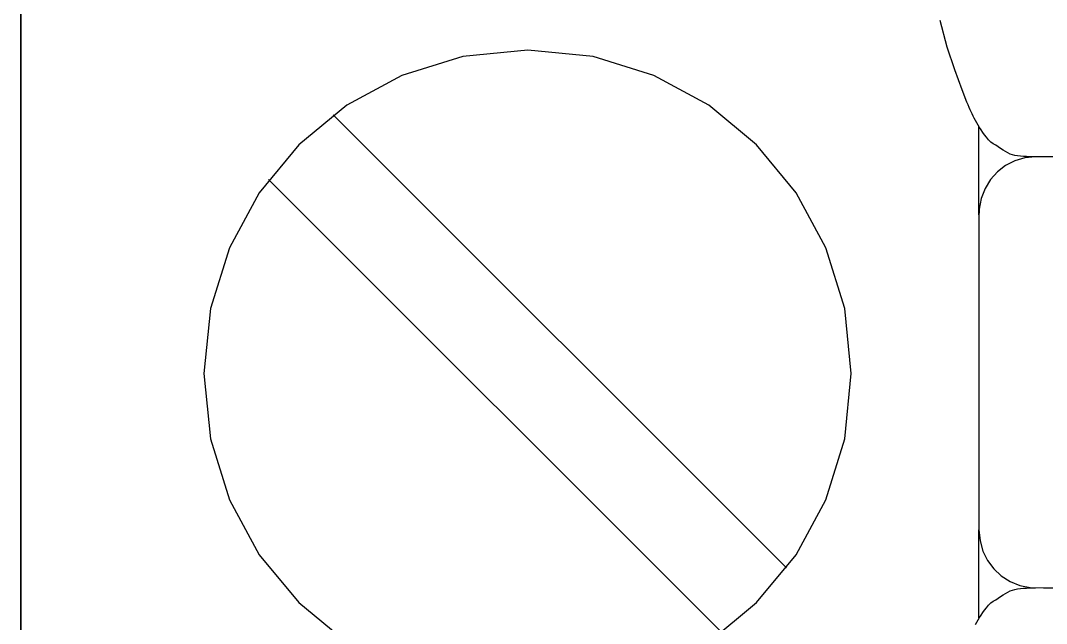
# Model space of a CAD drawing. Extents: x 1 to 47.7, y 0.2 to 35.
# Drawn here: x 34.958 to 35.488, y 18.205 to 18.517 of the extents above; entities that cross this region are included whole.
import ezdxf

# ---------------------------------------------------------------- set-up
doc = ezdxf.new("R2010")
doc.units = 0
doc.header["$MEASUREMENT"] = 0
for name, color, linetype in [('5_1___24__TARGET_LEDS___12', 7, 'CONTINUOUS'), ('6_1__EMPTY_IO_BOARD_POSITI', 7, 'CONTINUOUS'), ('6_2___8__INDEPENDENT_INPUT', 7, 'CONTINUOUS'), ('6_3___8__OPTOISO_INDEPENDE', 7, 'CONTINUOUS'), ('6_4___24__OPTOISO_INDEPEND', 7, 'CONTINUOUS'), ('6_5___8__INDEPENDENT_INPUT', 7, 'CONTINUOUS'), ('6_6___8__INDEPENDENT_INPUT', 7, 'CONTINUOUS'), ('6_7___8__OPTOISO_INDEPENDE', 7, 'CONTINUOUS'), ('6_8___8__OPTOISO_INDEPENDE', 7, 'CONTINUOUS')]:
    doc.layers.add(name, color=color, linetype=linetype)

msp = doc.modelspace()

# ---------------------------------------------------------------- linework, layer by layer
at = {"layer": '5_1___24__TARGET_LEDS___12'}
for points in [[(34.95807, 18.52115), (34.95807, 18.48944), (34.95807, 18.45562), (34.95807, 18.41974), (34.95807, 18.38186), (34.95807, 18.34202), (34.95807, 18.25673), (34.95807, 18.16432)], [(35.48256, 18.44659), (35.48106, 18.4466), (35.47949, 18.44662), (35.47789, 18.44667), (35.47629, 18.44675), (35.47473, 18.44687), (35.47324, 18.44704), (35.47187, 18.44727), (35.47065, 18.44756), (35.4695, 18.44798), (35.46826, 18.44857), (35.467, 18.44926), (35.46574, 18.45002), (35.46447, 18.45083), (35.4632, 18.45166), (35.46193, 18.45251), (35.46067, 18.45334), (35.45942, 18.45413), (35.45827, 18.45535), (35.4572, 18.45667), (35.45621, 18.45795), (35.45528, 18.45921), (35.45441, 18.46045), (35.45361, 18.46168), (35.45285, 18.46291), (35.45214, 18.46414), (35.45147, 18.46538), (35.45086, 18.46655), (35.4503, 18.46764), (35.44977, 18.46869), (35.44926, 18.46976), (35.44875, 18.47087), (35.44822, 18.47207), (35.44766, 18.47339), (35.44704, 18.47489), (35.44456, 18.48121), (35.44075, 18.49149), (35.43693, 18.50328), (35.43327, 18.5171)], [(35.3137, 18.19565), (35.33842, 18.21609), (35.35882, 18.24086), (35.37422, 18.2693), (35.38395, 18.30074), (35.38734, 18.33449), (35.38395, 18.36819), (35.37422, 18.39958), (35.35882, 18.42799), (35.33842, 18.45275), (35.3137, 18.47318), (35.28532, 18.4886), (35.25395, 18.49835), (35.22027, 18.50175), (35.18656, 18.49835), (35.15515, 18.4886), (35.12671, 18.47318), (35.10191, 18.45275), (35.08145, 18.42799), (35.06599, 18.39958), (35.05622, 18.36819), (35.05282, 18.33449), (35.05622, 18.30074), (35.06599, 18.2693), (35.08145, 18.24086), (35.10191, 18.21609), (35.12671, 18.19565)], [(35.35392, 18.23407), (35.11966, 18.46833)], [(35.45331, 18.4166), (35.45331, 18.46215)], [(35.49826, 18.44659), (35.48256, 18.44659), (35.477, 18.44605), (35.47179, 18.44449), (35.46703, 18.44202), (35.46283, 18.43874), (35.45927, 18.43475), (35.45645, 18.43014), (35.45448, 18.42502), (35.45345, 18.41949), (35.45331, 18.41498), (35.45331, 18.40318), (35.45331, 18.38262), (35.45331, 18.3565), (35.45331, 18.328), (35.45331, 18.30028), (35.45331, 18.27655), (35.45331, 18.25998), (35.45331, 18.25375), (35.45384, 18.24805), (35.45536, 18.24271), (35.45776, 18.23783), (35.46096, 18.23351), (35.46485, 18.22986), (35.46935, 18.22697), (35.47434, 18.22494), (35.47974, 18.22388), (35.48665, 18.22374), (35.51638, 18.22374)], [(35.3205, 18.20065), (35.08623, 18.43491)], [(35.45331, 18.2082), (35.45331, 18.25375)], [(35.45147, 18.20474), (35.45214, 18.20598), (35.45285, 18.20721), (35.45361, 18.20844), (35.45441, 18.20967), (35.45528, 18.21091), (35.45621, 18.21217), (35.4572, 18.21345), (35.45827, 18.21476), (35.45942, 18.21599), (35.46067, 18.21678), (35.46193, 18.21761), (35.4632, 18.21845), (35.46447, 18.21929), (35.46574, 18.2201), (35.467, 18.22085), (35.46826, 18.22154), (35.4695, 18.22214), (35.47065, 18.22256), (35.47187, 18.22287), (35.47324, 18.22313), (35.47473, 18.22333), (35.47629, 18.22349), (35.47789, 18.22361), (35.47949, 18.22369), (35.48106, 18.22373), (35.48256, 18.22374)]]:
    msp.add_lwpolyline(points, dxfattribs=at)
at = {"layer": '6_1__EMPTY_IO_BOARD_POSITI'}
msp.add_lwpolyline([(34.95848, 18.18945), (34.95848, 18.25462), (34.95848, 18.31633), (34.95848, 18.37443), (34.95848, 18.42876), (34.95848, 18.47917), (34.95848, 18.52551)], dxfattribs=at)
at = {"layer": '6_2___8__INDEPENDENT_INPUT'}
for points in [[(34.95807, 18.52115), (34.95807, 18.48944), (34.95807, 18.45562), (34.95807, 18.41974), (34.95807, 18.38186), (34.95807, 18.34202), (34.95807, 18.25673), (34.95807, 18.16432)], [(35.48256, 18.44659), (35.48106, 18.4466), (35.47949, 18.44662), (35.47789, 18.44667), (35.47629, 18.44675), (35.47473, 18.44687), (35.47324, 18.44704), (35.47187, 18.44727), (35.47065, 18.44756), (35.4695, 18.44798), (35.46826, 18.44857), (35.467, 18.44926), (35.46574, 18.45002), (35.46447, 18.45083), (35.4632, 18.45166), (35.46193, 18.45251), (35.46067, 18.45334), (35.45942, 18.45413), (35.45827, 18.45535), (35.4572, 18.45667), (35.45621, 18.45795), (35.45528, 18.45921), (35.45441, 18.46045), (35.45361, 18.46168), (35.45285, 18.46291), (35.45214, 18.46414), (35.45147, 18.46538), (35.45086, 18.46655), (35.4503, 18.46764), (35.44977, 18.46869), (35.44926, 18.46976), (35.44875, 18.47087), (35.44822, 18.47207), (35.44766, 18.47339), (35.44704, 18.47489), (35.44456, 18.48121), (35.44075, 18.49149), (35.43693, 18.50328), (35.43327, 18.5171)], [(35.3137, 18.19565), (35.33842, 18.21609), (35.35882, 18.24086), (35.37422, 18.2693), (35.38395, 18.30074), (35.38734, 18.33449), (35.38395, 18.36819), (35.37422, 18.39958), (35.35882, 18.42799), (35.33842, 18.45275), (35.3137, 18.47318), (35.28532, 18.4886), (35.25395, 18.49835), (35.22027, 18.50175), (35.18656, 18.49835), (35.15515, 18.4886), (35.12671, 18.47318), (35.10191, 18.45275), (35.08145, 18.42799), (35.06599, 18.39958), (35.05622, 18.36819), (35.05282, 18.33449), (35.05622, 18.30074), (35.06599, 18.2693), (35.08145, 18.24086), (35.10191, 18.21609), (35.12671, 18.19565)], [(35.35392, 18.23407), (35.11966, 18.46833)], [(35.45331, 18.4166), (35.45331, 18.46215)], [(35.49826, 18.44659), (35.48256, 18.44659), (35.477, 18.44605), (35.47179, 18.44449), (35.46703, 18.44202), (35.46283, 18.43874), (35.45927, 18.43475), (35.45645, 18.43014), (35.45448, 18.42502), (35.45345, 18.41949), (35.45331, 18.41498), (35.45331, 18.40318), (35.45331, 18.38262), (35.45331, 18.3565), (35.45331, 18.328), (35.45331, 18.30028), (35.45331, 18.27655), (35.45331, 18.25998), (35.45331, 18.25375), (35.45384, 18.24805), (35.45536, 18.24271), (35.45776, 18.23783), (35.46096, 18.23351), (35.46485, 18.22986), (35.46935, 18.22697), (35.47434, 18.22494), (35.47974, 18.22388), (35.48665, 18.22374), (35.51638, 18.22374)], [(35.3205, 18.20065), (35.08623, 18.43491)], [(35.45331, 18.2082), (35.45331, 18.25375)], [(35.45147, 18.20474), (35.45214, 18.20598), (35.45285, 18.20721), (35.45361, 18.20844), (35.45441, 18.20967), (35.45528, 18.21091), (35.45621, 18.21217), (35.4572, 18.21345), (35.45827, 18.21476), (35.45942, 18.21599), (35.46067, 18.21678), (35.46193, 18.21761), (35.4632, 18.21845), (35.46447, 18.21929), (35.46574, 18.2201), (35.467, 18.22085), (35.46826, 18.22154), (35.4695, 18.22214), (35.47065, 18.22256), (35.47187, 18.22287), (35.47324, 18.22313), (35.47473, 18.22333), (35.47629, 18.22349), (35.47789, 18.22361), (35.47949, 18.22369), (35.48106, 18.22373), (35.48256, 18.22374)]]:
    msp.add_lwpolyline(points, dxfattribs=at)
at = {"layer": '6_3___8__OPTOISO_INDEPENDE'}
for points in [[(34.95807, 18.52115), (34.95807, 18.48944), (34.95807, 18.45562), (34.95807, 18.41974), (34.95807, 18.38186), (34.95807, 18.34202), (34.95807, 18.25673), (34.95807, 18.16432)], [(35.48256, 18.44659), (35.48106, 18.4466), (35.47949, 18.44662), (35.47789, 18.44667), (35.47629, 18.44675), (35.47473, 18.44687), (35.47324, 18.44704), (35.47187, 18.44727), (35.47065, 18.44756), (35.4695, 18.44798), (35.46826, 18.44857), (35.467, 18.44926), (35.46574, 18.45002), (35.46447, 18.45083), (35.4632, 18.45166), (35.46193, 18.45251), (35.46067, 18.45334), (35.45942, 18.45413), (35.45827, 18.45535), (35.4572, 18.45667), (35.45621, 18.45795), (35.45528, 18.45921), (35.45441, 18.46045), (35.45361, 18.46168), (35.45285, 18.46291), (35.45214, 18.46414), (35.45147, 18.46538), (35.45086, 18.46655), (35.4503, 18.46764), (35.44977, 18.46869), (35.44926, 18.46976), (35.44875, 18.47087), (35.44822, 18.47207), (35.44766, 18.47339), (35.44704, 18.47489), (35.44456, 18.48121), (35.44075, 18.49149), (35.43693, 18.50328), (35.43327, 18.5171)], [(35.3137, 18.19565), (35.33842, 18.21609), (35.35882, 18.24086), (35.37422, 18.2693), (35.38395, 18.30074), (35.38734, 18.33449), (35.38395, 18.36819), (35.37422, 18.39958), (35.35882, 18.42799), (35.33842, 18.45275), (35.3137, 18.47318), (35.28532, 18.4886), (35.25395, 18.49835), (35.22027, 18.50175), (35.18656, 18.49835), (35.15515, 18.4886), (35.12671, 18.47318), (35.10191, 18.45275), (35.08145, 18.42799), (35.06599, 18.39958), (35.05622, 18.36819), (35.05282, 18.33449), (35.05622, 18.30074), (35.06599, 18.2693), (35.08145, 18.24086), (35.10191, 18.21609), (35.12671, 18.19565)], [(35.35392, 18.23407), (35.11966, 18.46833)], [(35.45331, 18.4166), (35.45331, 18.46215)], [(35.49826, 18.44659), (35.48256, 18.44659), (35.477, 18.44605), (35.47179, 18.44449), (35.46703, 18.44202), (35.46283, 18.43874), (35.45927, 18.43475), (35.45645, 18.43014), (35.45448, 18.42502), (35.45345, 18.41949), (35.45331, 18.41498), (35.45331, 18.40318), (35.45331, 18.38262), (35.45331, 18.3565), (35.45331, 18.328), (35.45331, 18.30028), (35.45331, 18.27655), (35.45331, 18.25998), (35.45331, 18.25375), (35.45384, 18.24805), (35.45536, 18.24271), (35.45776, 18.23783), (35.46096, 18.23351), (35.46485, 18.22986), (35.46935, 18.22697), (35.47434, 18.22494), (35.47974, 18.22388), (35.48665, 18.22374), (35.51638, 18.22374)], [(35.3205, 18.20065), (35.08623, 18.43491)], [(35.45331, 18.2082), (35.45331, 18.25375)], [(35.45147, 18.20474), (35.45214, 18.20598), (35.45285, 18.20721), (35.45361, 18.20844), (35.45441, 18.20967), (35.45528, 18.21091), (35.45621, 18.21217), (35.4572, 18.21345), (35.45827, 18.21476), (35.45942, 18.21599), (35.46067, 18.21678), (35.46193, 18.21761), (35.4632, 18.21845), (35.46447, 18.21929), (35.46574, 18.2201), (35.467, 18.22085), (35.46826, 18.22154), (35.4695, 18.22214), (35.47065, 18.22256), (35.47187, 18.22287), (35.47324, 18.22313), (35.47473, 18.22333), (35.47629, 18.22349), (35.47789, 18.22361), (35.47949, 18.22369), (35.48106, 18.22373), (35.48256, 18.22374)]]:
    msp.add_lwpolyline(points, dxfattribs=at)
at = {"layer": '6_4___24__OPTOISO_INDEPEND'}
for points in [[(34.95807, 18.52115), (34.95807, 18.48944), (34.95807, 18.45562), (34.95807, 18.41974), (34.95807, 18.38186), (34.95807, 18.34202), (34.95807, 18.25673), (34.95807, 18.16432)], [(35.48256, 18.44659), (35.48106, 18.4466), (35.47949, 18.44662), (35.47789, 18.44667), (35.47629, 18.44675), (35.47473, 18.44687), (35.47324, 18.44704), (35.47187, 18.44727), (35.47065, 18.44756), (35.4695, 18.44798), (35.46826, 18.44857), (35.467, 18.44926), (35.46574, 18.45002), (35.46447, 18.45083), (35.4632, 18.45166), (35.46193, 18.45251), (35.46067, 18.45334), (35.45942, 18.45413), (35.45827, 18.45535), (35.4572, 18.45667), (35.45621, 18.45795), (35.45528, 18.45921), (35.45441, 18.46045), (35.45361, 18.46168), (35.45285, 18.46291), (35.45214, 18.46414), (35.45147, 18.46538), (35.45086, 18.46655), (35.4503, 18.46764), (35.44977, 18.46869), (35.44926, 18.46976), (35.44875, 18.47087), (35.44822, 18.47207), (35.44766, 18.47339), (35.44704, 18.47489), (35.44456, 18.48121), (35.44075, 18.49149), (35.43693, 18.50328), (35.43327, 18.5171)], [(35.3137, 18.19565), (35.33842, 18.21609), (35.35882, 18.24086), (35.37422, 18.2693), (35.38395, 18.30074), (35.38734, 18.33449), (35.38395, 18.36819), (35.37422, 18.39958), (35.35882, 18.42799), (35.33842, 18.45275), (35.3137, 18.47318), (35.28532, 18.4886), (35.25395, 18.49835), (35.22027, 18.50175), (35.18656, 18.49835), (35.15515, 18.4886), (35.12671, 18.47318), (35.10191, 18.45275), (35.08145, 18.42799), (35.06599, 18.39958), (35.05622, 18.36819), (35.05282, 18.33449), (35.05622, 18.30074), (35.06599, 18.2693), (35.08145, 18.24086), (35.10191, 18.21609), (35.12671, 18.19565)], [(35.35392, 18.23407), (35.11966, 18.46833)], [(35.45331, 18.4166), (35.45331, 18.46215)], [(35.49826, 18.44659), (35.48256, 18.44659), (35.477, 18.44605), (35.47179, 18.44449), (35.46703, 18.44202), (35.46283, 18.43874), (35.45927, 18.43475), (35.45645, 18.43014), (35.45448, 18.42502), (35.45345, 18.41949), (35.45331, 18.41498), (35.45331, 18.40318), (35.45331, 18.38262), (35.45331, 18.3565), (35.45331, 18.328), (35.45331, 18.30028), (35.45331, 18.27655), (35.45331, 18.25998), (35.45331, 18.25375), (35.45384, 18.24805), (35.45536, 18.24271), (35.45776, 18.23783), (35.46096, 18.23351), (35.46485, 18.22986), (35.46935, 18.22697), (35.47434, 18.22494), (35.47974, 18.22388), (35.48665, 18.22374), (35.51638, 18.22374)], [(35.3205, 18.20065), (35.08623, 18.43491)], [(35.45331, 18.2082), (35.45331, 18.25375)], [(35.45147, 18.20474), (35.45214, 18.20598), (35.45285, 18.20721), (35.45361, 18.20844), (35.45441, 18.20967), (35.45528, 18.21091), (35.45621, 18.21217), (35.4572, 18.21345), (35.45827, 18.21476), (35.45942, 18.21599), (35.46067, 18.21678), (35.46193, 18.21761), (35.4632, 18.21845), (35.46447, 18.21929), (35.46574, 18.2201), (35.467, 18.22085), (35.46826, 18.22154), (35.4695, 18.22214), (35.47065, 18.22256), (35.47187, 18.22287), (35.47324, 18.22313), (35.47473, 18.22333), (35.47629, 18.22349), (35.47789, 18.22361), (35.47949, 18.22369), (35.48106, 18.22373), (35.48256, 18.22374)]]:
    msp.add_lwpolyline(points, dxfattribs=at)
at = {"layer": '6_5___8__INDEPENDENT_INPUT'}
for points in [[(34.95807, 18.52115), (34.95807, 18.48944), (34.95807, 18.45562), (34.95807, 18.41974), (34.95807, 18.38186), (34.95807, 18.34202), (34.95807, 18.25673), (34.95807, 18.16432)], [(35.48256, 18.44659), (35.48106, 18.4466), (35.47949, 18.44662), (35.47789, 18.44667), (35.47629, 18.44675), (35.47473, 18.44687), (35.47324, 18.44704), (35.47187, 18.44727), (35.47065, 18.44756), (35.4695, 18.44798), (35.46826, 18.44857), (35.467, 18.44926), (35.46574, 18.45002), (35.46447, 18.45083), (35.4632, 18.45166), (35.46193, 18.45251), (35.46067, 18.45334), (35.45942, 18.45413), (35.45827, 18.45535), (35.4572, 18.45667), (35.45621, 18.45795), (35.45528, 18.45921), (35.45441, 18.46045), (35.45361, 18.46168), (35.45285, 18.46291), (35.45214, 18.46414), (35.45147, 18.46538), (35.45086, 18.46655), (35.4503, 18.46764), (35.44977, 18.46869), (35.44926, 18.46976), (35.44875, 18.47087), (35.44822, 18.47207), (35.44766, 18.47339), (35.44704, 18.47489), (35.44456, 18.48121), (35.44075, 18.49149), (35.43693, 18.50328), (35.43327, 18.5171)], [(35.3137, 18.19565), (35.33842, 18.21609), (35.35882, 18.24086), (35.37422, 18.2693), (35.38395, 18.30074), (35.38734, 18.33449), (35.38395, 18.36819), (35.37422, 18.39958), (35.35882, 18.42799), (35.33842, 18.45275), (35.3137, 18.47318), (35.28532, 18.4886), (35.25395, 18.49835), (35.22027, 18.50175), (35.18656, 18.49835), (35.15515, 18.4886), (35.12671, 18.47318), (35.10191, 18.45275), (35.08145, 18.42799), (35.06599, 18.39958), (35.05622, 18.36819), (35.05282, 18.33449), (35.05622, 18.30074), (35.06599, 18.2693), (35.08145, 18.24086), (35.10191, 18.21609), (35.12671, 18.19565)], [(35.35392, 18.23407), (35.11966, 18.46833)], [(35.45331, 18.4166), (35.45331, 18.46215)], [(35.49826, 18.44659), (35.48256, 18.44659), (35.477, 18.44605), (35.47179, 18.44449), (35.46703, 18.44202), (35.46283, 18.43874), (35.45927, 18.43475), (35.45645, 18.43014), (35.45448, 18.42502), (35.45345, 18.41949), (35.45331, 18.41498), (35.45331, 18.40318), (35.45331, 18.38262), (35.45331, 18.3565), (35.45331, 18.328), (35.45331, 18.30028), (35.45331, 18.27655), (35.45331, 18.25998), (35.45331, 18.25375), (35.45384, 18.24805), (35.45536, 18.24271), (35.45776, 18.23783), (35.46096, 18.23351), (35.46485, 18.22986), (35.46935, 18.22697), (35.47434, 18.22494), (35.47974, 18.22388), (35.48665, 18.22374), (35.51638, 18.22374)], [(35.3205, 18.20065), (35.08623, 18.43491)], [(35.45331, 18.2082), (35.45331, 18.25375)], [(35.45147, 18.20474), (35.45214, 18.20598), (35.45285, 18.20721), (35.45361, 18.20844), (35.45441, 18.20967), (35.45528, 18.21091), (35.45621, 18.21217), (35.4572, 18.21345), (35.45827, 18.21476), (35.45942, 18.21599), (35.46067, 18.21678), (35.46193, 18.21761), (35.4632, 18.21845), (35.46447, 18.21929), (35.46574, 18.2201), (35.467, 18.22085), (35.46826, 18.22154), (35.4695, 18.22214), (35.47065, 18.22256), (35.47187, 18.22287), (35.47324, 18.22313), (35.47473, 18.22333), (35.47629, 18.22349), (35.47789, 18.22361), (35.47949, 18.22369), (35.48106, 18.22373), (35.48256, 18.22374)]]:
    msp.add_lwpolyline(points, dxfattribs=at)
at = {"layer": '6_6___8__INDEPENDENT_INPUT'}
for points in [[(34.95807, 18.52115), (34.95807, 18.48944), (34.95807, 18.45562), (34.95807, 18.41974), (34.95807, 18.38186), (34.95807, 18.34202), (34.95807, 18.25673), (34.95807, 18.16432)], [(35.48256, 18.44659), (35.48106, 18.4466), (35.47949, 18.44662), (35.47789, 18.44667), (35.47629, 18.44675), (35.47473, 18.44687), (35.47324, 18.44704), (35.47187, 18.44727), (35.47065, 18.44756), (35.4695, 18.44798), (35.46826, 18.44857), (35.467, 18.44926), (35.46574, 18.45002), (35.46447, 18.45083), (35.4632, 18.45166), (35.46193, 18.45251), (35.46067, 18.45334), (35.45942, 18.45413), (35.45827, 18.45535), (35.4572, 18.45667), (35.45621, 18.45795), (35.45528, 18.45921), (35.45441, 18.46045), (35.45361, 18.46168), (35.45285, 18.46291), (35.45214, 18.46414), (35.45147, 18.46538), (35.45086, 18.46655), (35.4503, 18.46764), (35.44977, 18.46869), (35.44926, 18.46976), (35.44875, 18.47087), (35.44822, 18.47207), (35.44766, 18.47339), (35.44704, 18.47489), (35.44456, 18.48121), (35.44075, 18.49149), (35.43693, 18.50328), (35.43327, 18.5171)], [(35.3137, 18.19565), (35.33842, 18.21609), (35.35882, 18.24086), (35.37422, 18.2693), (35.38395, 18.30074), (35.38734, 18.33449), (35.38395, 18.36819), (35.37422, 18.39958), (35.35882, 18.42799), (35.33842, 18.45275), (35.3137, 18.47318), (35.28532, 18.4886), (35.25395, 18.49835), (35.22027, 18.50175), (35.18656, 18.49835), (35.15515, 18.4886), (35.12671, 18.47318), (35.10191, 18.45275), (35.08145, 18.42799), (35.06599, 18.39958), (35.05622, 18.36819), (35.05282, 18.33449), (35.05622, 18.30074), (35.06599, 18.2693), (35.08145, 18.24086), (35.10191, 18.21609), (35.12671, 18.19565)], [(35.35392, 18.23407), (35.11966, 18.46833)], [(35.45331, 18.4166), (35.45331, 18.46215)], [(35.49826, 18.44659), (35.48256, 18.44659), (35.477, 18.44605), (35.47179, 18.44449), (35.46703, 18.44202), (35.46283, 18.43874), (35.45927, 18.43475), (35.45645, 18.43014), (35.45448, 18.42502), (35.45345, 18.41949), (35.45331, 18.41498), (35.45331, 18.40318), (35.45331, 18.38262), (35.45331, 18.3565), (35.45331, 18.328), (35.45331, 18.30028), (35.45331, 18.27655), (35.45331, 18.25998), (35.45331, 18.25375), (35.45384, 18.24805), (35.45536, 18.24271), (35.45776, 18.23783), (35.46096, 18.23351), (35.46485, 18.22986), (35.46935, 18.22697), (35.47434, 18.22494), (35.47974, 18.22388), (35.48665, 18.22374), (35.51638, 18.22374)], [(35.3205, 18.20065), (35.08623, 18.43491)], [(35.45331, 18.2082), (35.45331, 18.25375)], [(35.45147, 18.20474), (35.45214, 18.20598), (35.45285, 18.20721), (35.45361, 18.20844), (35.45441, 18.20967), (35.45528, 18.21091), (35.45621, 18.21217), (35.4572, 18.21345), (35.45827, 18.21476), (35.45942, 18.21599), (35.46067, 18.21678), (35.46193, 18.21761), (35.4632, 18.21845), (35.46447, 18.21929), (35.46574, 18.2201), (35.467, 18.22085), (35.46826, 18.22154), (35.4695, 18.22214), (35.47065, 18.22256), (35.47187, 18.22287), (35.47324, 18.22313), (35.47473, 18.22333), (35.47629, 18.22349), (35.47789, 18.22361), (35.47949, 18.22369), (35.48106, 18.22373), (35.48256, 18.22374)]]:
    msp.add_lwpolyline(points, dxfattribs=at)
at = {"layer": '6_7___8__OPTOISO_INDEPENDE'}
for points in [[(34.95807, 18.52115), (34.95807, 18.48944), (34.95807, 18.45562), (34.95807, 18.41974), (34.95807, 18.38186), (34.95807, 18.34202), (34.95807, 18.25673), (34.95807, 18.16432)], [(35.48256, 18.44659), (35.48106, 18.4466), (35.47949, 18.44662), (35.47789, 18.44667), (35.47629, 18.44675), (35.47473, 18.44687), (35.47324, 18.44704), (35.47187, 18.44727), (35.47065, 18.44756), (35.4695, 18.44798), (35.46826, 18.44857), (35.467, 18.44926), (35.46574, 18.45002), (35.46447, 18.45083), (35.4632, 18.45166), (35.46193, 18.45251), (35.46067, 18.45334), (35.45942, 18.45413), (35.45827, 18.45535), (35.4572, 18.45667), (35.45621, 18.45795), (35.45528, 18.45921), (35.45441, 18.46045), (35.45361, 18.46168), (35.45285, 18.46291), (35.45214, 18.46414), (35.45147, 18.46538), (35.45086, 18.46655), (35.4503, 18.46764), (35.44977, 18.46869), (35.44926, 18.46976), (35.44875, 18.47087), (35.44822, 18.47207), (35.44766, 18.47339), (35.44704, 18.47489), (35.44456, 18.48121), (35.44075, 18.49149), (35.43693, 18.50328), (35.43327, 18.5171)], [(35.3137, 18.19565), (35.33842, 18.21609), (35.35882, 18.24086), (35.37422, 18.2693), (35.38395, 18.30074), (35.38734, 18.33449), (35.38395, 18.36819), (35.37422, 18.39958), (35.35882, 18.42799), (35.33842, 18.45275), (35.3137, 18.47318), (35.28532, 18.4886), (35.25395, 18.49835), (35.22027, 18.50175), (35.18656, 18.49835), (35.15515, 18.4886), (35.12671, 18.47318), (35.10191, 18.45275), (35.08145, 18.42799), (35.06599, 18.39958), (35.05622, 18.36819), (35.05282, 18.33449), (35.05622, 18.30074), (35.06599, 18.2693), (35.08145, 18.24086), (35.10191, 18.21609), (35.12671, 18.19565)], [(35.35392, 18.23407), (35.11966, 18.46833)], [(35.45331, 18.4166), (35.45331, 18.46215)], [(35.49826, 18.44659), (35.48256, 18.44659), (35.477, 18.44605), (35.47179, 18.44449), (35.46703, 18.44202), (35.46283, 18.43874), (35.45927, 18.43475), (35.45645, 18.43014), (35.45448, 18.42502), (35.45345, 18.41949), (35.45331, 18.41498), (35.45331, 18.40318), (35.45331, 18.38262), (35.45331, 18.3565), (35.45331, 18.328), (35.45331, 18.30028), (35.45331, 18.27655), (35.45331, 18.25998), (35.45331, 18.25375), (35.45384, 18.24805), (35.45536, 18.24271), (35.45776, 18.23783), (35.46096, 18.23351), (35.46485, 18.22986), (35.46935, 18.22697), (35.47434, 18.22494), (35.47974, 18.22388), (35.48665, 18.22374), (35.51638, 18.22374)], [(35.3205, 18.20065), (35.08623, 18.43491)], [(35.45331, 18.2082), (35.45331, 18.25375)], [(35.45147, 18.20474), (35.45214, 18.20598), (35.45285, 18.20721), (35.45361, 18.20844), (35.45441, 18.20967), (35.45528, 18.21091), (35.45621, 18.21217), (35.4572, 18.21345), (35.45827, 18.21476), (35.45942, 18.21599), (35.46067, 18.21678), (35.46193, 18.21761), (35.4632, 18.21845), (35.46447, 18.21929), (35.46574, 18.2201), (35.467, 18.22085), (35.46826, 18.22154), (35.4695, 18.22214), (35.47065, 18.22256), (35.47187, 18.22287), (35.47324, 18.22313), (35.47473, 18.22333), (35.47629, 18.22349), (35.47789, 18.22361), (35.47949, 18.22369), (35.48106, 18.22373), (35.48256, 18.22374)]]:
    msp.add_lwpolyline(points, dxfattribs=at)
at = {"layer": '6_8___8__OPTOISO_INDEPENDE'}
for points in [[(34.95807, 18.52115), (34.95807, 18.48944), (34.95807, 18.45562), (34.95807, 18.41974), (34.95807, 18.38186), (34.95807, 18.34202), (34.95807, 18.25673), (34.95807, 18.16432)], [(35.48256, 18.44659), (35.48106, 18.4466), (35.47949, 18.44662), (35.47789, 18.44667), (35.47629, 18.44675), (35.47473, 18.44687), (35.47324, 18.44704), (35.47187, 18.44727), (35.47065, 18.44756), (35.4695, 18.44798), (35.46826, 18.44857), (35.467, 18.44926), (35.46574, 18.45002), (35.46447, 18.45083), (35.4632, 18.45166), (35.46193, 18.45251), (35.46067, 18.45334), (35.45942, 18.45413), (35.45827, 18.45535), (35.4572, 18.45667), (35.45621, 18.45795), (35.45528, 18.45921), (35.45441, 18.46045), (35.45361, 18.46168), (35.45285, 18.46291), (35.45214, 18.46414), (35.45147, 18.46538), (35.45086, 18.46655), (35.4503, 18.46764), (35.44977, 18.46869), (35.44926, 18.46976), (35.44875, 18.47087), (35.44822, 18.47207), (35.44766, 18.47339), (35.44704, 18.47489), (35.44456, 18.48121), (35.44075, 18.49149), (35.43693, 18.50328), (35.43327, 18.5171)], [(35.3137, 18.19565), (35.33842, 18.21609), (35.35882, 18.24086), (35.37422, 18.2693), (35.38395, 18.30074), (35.38734, 18.33449), (35.38395, 18.36819), (35.37422, 18.39958), (35.35882, 18.42799), (35.33842, 18.45275), (35.3137, 18.47318), (35.28532, 18.4886), (35.25395, 18.49835), (35.22027, 18.50175), (35.18656, 18.49835), (35.15515, 18.4886), (35.12671, 18.47318), (35.10191, 18.45275), (35.08145, 18.42799), (35.06599, 18.39958), (35.05622, 18.36819), (35.05282, 18.33449), (35.05622, 18.30074), (35.06599, 18.2693), (35.08145, 18.24086), (35.10191, 18.21609), (35.12671, 18.19565)], [(35.35392, 18.23407), (35.11966, 18.46833)], [(35.45331, 18.4166), (35.45331, 18.46215)], [(35.49826, 18.44659), (35.48256, 18.44659), (35.477, 18.44605), (35.47179, 18.44449), (35.46703, 18.44202), (35.46283, 18.43874), (35.45927, 18.43475), (35.45645, 18.43014), (35.45448, 18.42502), (35.45345, 18.41949), (35.45331, 18.41498), (35.45331, 18.40318), (35.45331, 18.38262), (35.45331, 18.3565), (35.45331, 18.328), (35.45331, 18.30028), (35.45331, 18.27655), (35.45331, 18.25998), (35.45331, 18.25375), (35.45384, 18.24805), (35.45536, 18.24271), (35.45776, 18.23783), (35.46096, 18.23351), (35.46485, 18.22986), (35.46935, 18.22697), (35.47434, 18.22494), (35.47974, 18.22388), (35.48665, 18.22374), (35.51638, 18.22374)], [(35.3205, 18.20065), (35.08623, 18.43491)], [(35.45331, 18.2082), (35.45331, 18.25375)], [(35.45147, 18.20474), (35.45214, 18.20598), (35.45285, 18.20721), (35.45361, 18.20844), (35.45441, 18.20967), (35.45528, 18.21091), (35.45621, 18.21217), (35.4572, 18.21345), (35.45827, 18.21476), (35.45942, 18.21599), (35.46067, 18.21678), (35.46193, 18.21761), (35.4632, 18.21845), (35.46447, 18.21929), (35.46574, 18.2201), (35.467, 18.22085), (35.46826, 18.22154), (35.4695, 18.22214), (35.47065, 18.22256), (35.47187, 18.22287), (35.47324, 18.22313), (35.47473, 18.22333), (35.47629, 18.22349), (35.47789, 18.22361), (35.47949, 18.22369), (35.48106, 18.22373), (35.48256, 18.22374)]]:
    msp.add_lwpolyline(points, dxfattribs=at)

doc.saveas('drawing.dxf')
